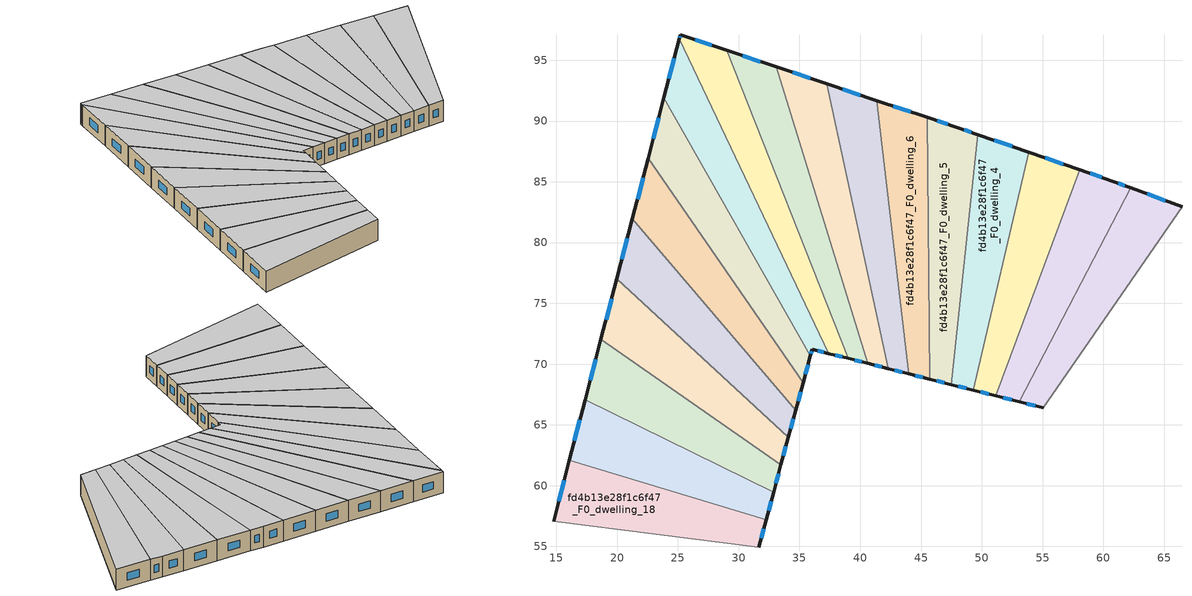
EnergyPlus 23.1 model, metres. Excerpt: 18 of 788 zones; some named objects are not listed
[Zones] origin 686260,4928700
fd4b13e28f1c6f47_F0_dwelling_1
 floor ground (EU_floor_Construction): 66.47,82.96 55.04,66.4 53.07,66.91 62.26,84.5 z0
 wall outside (EU_wall_Construction): 53.07,66.91 55.04,66.4 / 66.47,82.96 62.26,84.5 z0:3
 wall to fd4b13e28f1c6f47_F0_dwelling_0 (EU_wall_Construction): 55.04,66.4 66.47,82.96 z0:3
 wall to fd4b13e28f1c6f47_F0_dwelling_2 (EU_wall_Construction): 62.26,84.5 53.07,66.91 z0:3
 window (EU_Window_Construction): 53.71,66.74 54.4,66.57 / 65.11,83.46 63.63,84 z0.97:2.03
 ceiling to fd4b13e28f1c6f47_F1_dwelling_1 (EU_floor_Construction): 55.04,66.4 66.47,82.96 62.26,84.5 53.07,66.91 z3
fd4b13e28f1c6f47_F0_dwelling_10
 floor ground (EU_floor_Construction): 29.01,95.83 39.02,70.47 37.43,70.87 25.12,96.76 25.21,97.1 z0
 wall outside (EU_wall_Construction): 37.43,70.87 39.02,70.47 / 29.01,95.83 25.21,97.1 25.12,96.76 z0:3
 wall to fd4b13e28f1c6f47_F0_dwelling_9 (EU_wall_Construction): 39.02,70.47 29.01,95.83 z0:3
 wall to fd4b13e28f1c6f47_F0_dwelling_11 (EU_wall_Construction): 25.12,96.76 37.43,70.87 z0:3
 window (EU_Window_Construction): 37.94,70.74 38.5,70.6 / 25.18,96.99 25.15,96.87 / 27.78,96.24 26.44,96.69 z0.97:2.03
 ceiling to fd4b13e28f1c6f47_F1_dwelling_10 (EU_floor_Construction): 39.02,70.47 29.01,95.83 25.21,97.1 25.12,96.76 37.43,70.87 z3
fd4b13e28f1c6f47_F0_dwelling_11
 floor ground (EU_floor_Construction): 25.12,96.76 37.43,70.87 36.05,71.22 35.9,70.67 23.85,91.9 z0
 wall outside (EU_wall_Construction): 35.9,70.67 36.05,71.22 37.43,70.87 / 25.12,96.76 23.85,91.9 z0:3
 wall to fd4b13e28f1c6f47_F0_dwelling_12 (EU_wall_Construction): 23.85,91.9 35.9,70.67 z0:3
 window (EU_Window_Construction): 36.5,71.11 36.98,70.98 / 35.95,70.85 36,71.04 / 24.71,95.19 24.26,93.48 z0.97:2.03
 ceiling to fd4b13e28f1c6f47_F1_dwelling_11 (EU_floor_Construction): 37.43,70.87 25.12,96.76 23.85,91.9 35.9,70.67 36.05,71.22 z3
fd4b13e28f1c6f47_F0_dwelling_12
 floor ground (EU_floor_Construction): 23.85,91.9 35.9,70.67 35.3,68.45 22.56,86.94 z0
 wall outside (EU_wall_Construction): 35.3,68.45 35.9,70.67 / 23.85,91.9 22.56,86.94 z0:3
 wall to fd4b13e28f1c6f47_F0_dwelling_13 (EU_wall_Construction): 22.56,86.94 35.3,68.45 z0:3
 window (EU_Window_Construction): 35.49,69.17 35.71,69.95 / 23.43,90.29 22.98,88.55 z0.97:2.03
 ceiling to fd4b13e28f1c6f47_F1_dwelling_12 (EU_floor_Construction): 35.3,68.45 35.9,70.67 23.85,91.9 22.56,86.94 z3
fd4b13e28f1c6f47_F0_dwelling_13
 floor ground (EU_floor_Construction): 22.56,86.94 35.3,68.45 34.69,66.22 21.26,81.97 z0
 wall outside (EU_wall_Construction): 34.69,66.22 35.3,68.45 / 22.56,86.94 21.26,81.97 z0:3
 wall to fd4b13e28f1c6f47_F0_dwelling_14 (EU_wall_Construction): 21.26,81.97 34.69,66.22 z0:3
 window (EU_Window_Construction): 34.89,66.94 35.1,67.73 / 22.14,85.33 21.68,83.58 z0.97:2.03
 ceiling to fd4b13e28f1c6f47_F1_dwelling_13 (EU_floor_Construction): 34.69,66.22 35.3,68.45 22.56,86.94 21.26,81.97 z3
fd4b13e28f1c6f47_F0_dwelling_14
 floor ground (EU_floor_Construction): 21.26,81.97 34.69,66.22 34.09,63.98 19.96,77 z0
 wall outside (EU_wall_Construction): 34.09,63.98 34.69,66.22 / 21.26,81.97 19.96,77 z0:3
 wall to fd4b13e28f1c6f47_F0_dwelling_15 (EU_wall_Construction): 19.96,77 34.09,63.98 z0:3
 window (EU_Window_Construction): 34.29,64.7 34.5,65.49 / 20.84,80.36 20.38,78.62 z0.97:2.03
 ceiling to fd4b13e28f1c6f47_F1_dwelling_14 (EU_floor_Construction): 34.09,63.98 34.69,66.22 21.26,81.97 19.96,77 z3
fd4b13e28f1c6f47_F0_dwelling_15
 floor ground (EU_floor_Construction): 34.09,63.98 33.48,61.73 18.67,72.03 19.96,77 z0
 wall outside (EU_wall_Construction): 33.48,61.73 34.09,63.98 / 19.96,77 18.67,72.03 z0:3
 wall to fd4b13e28f1c6f47_F0_dwelling_16 (EU_wall_Construction): 18.67,72.03 33.48,61.73 z0:3
 window (EU_Window_Construction): 33.68,62.46 33.89,63.25 / 19.54,75.39 19.09,73.64 z0.97:2.03
 ceiling to fd4b13e28f1c6f47_F1_dwelling_15 (EU_floor_Construction): 33.48,61.73 34.09,63.98 19.96,77 18.67,72.03 z3
fd4b13e28f1c6f47_F0_dwelling_16
 floor ground (EU_floor_Construction): 33.48,61.73 32.87,59.47 17.37,67.05 18.67,72.03 z0
 wall outside (EU_wall_Construction): 32.87,59.47 33.48,61.73 / 18.67,72.03 17.37,67.05 z0:3
 wall to fd4b13e28f1c6f47_F0_dwelling_17 (EU_wall_Construction): 17.37,67.05 32.87,59.47 z0:3
 window (EU_Window_Construction): 33.07,60.21 33.28,61 / 18.24,70.42 17.79,68.67 z0.97:2.03
 ceiling to fd4b13e28f1c6f47_F1_dwelling_16 (EU_floor_Construction): 32.87,59.47 33.48,61.73 18.67,72.03 17.37,67.05 z3
fd4b13e28f1c6f47_F0_dwelling_17
 floor ground (EU_floor_Construction): 32.87,59.47 32.26,57.21 16.06,62.08 17.37,67.05 z0
 wall outside (EU_wall_Construction): 32.26,57.21 32.87,59.47 / 17.37,67.05 16.06,62.08 z0:3
 wall to fd4b13e28f1c6f47_F0_dwelling_18 (EU_wall_Construction): 16.06,62.08 32.26,57.21 z0:3
 window (EU_Window_Construction): 32.46,57.94 32.67,58.74 / 16.94,65.44 16.49,63.69 z0.97:2.03
 ceiling to fd4b13e28f1c6f47_F1_dwelling_17 (EU_floor_Construction): 32.26,57.21 32.87,59.47 17.37,67.05 16.06,62.08 z3
fd4b13e28f1c6f47_F0_dwelling_18
 floor ground (EU_floor_Construction): 32.26,57.21 31.64,54.94 14.77,57.09 16.06,62.08 z0
 wall outside (EU_wall_Construction): 31.64,54.94 32.26,57.21 / 16.06,62.08 14.77,57.09 z0:3
 wall to fd4b13e28f1c6f47_F0_dwelling_19 (EU_wall_Construction): 14.77,57.09 31.64,54.94 z0:3
 window (EU_Window_Construction): 31.84,55.67 32.06,56.47 / 15.64,60.46 15.19,58.71 z0.97:2.03
 ceiling to fd4b13e28f1c6f47_F1_dwelling_18 (EU_floor_Construction): 31.64,54.94 32.26,57.21 16.06,62.08 14.77,57.09 z3
fd4b13e28f1c6f47_F0_dwelling_2
 floor ground (EU_floor_Construction): 62.26,84.5 53.07,66.91 51.16,67.39 58.05,85.99 60.75,85.06 z0
 wall outside (EU_wall_Construction): 51.16,67.39 53.07,66.91 / 62.26,84.5 60.75,85.06 58.05,85.99 z0:3
 wall to fd4b13e28f1c6f47_F0_dwelling_3 (EU_wall_Construction): 58.05,85.99 51.16,67.39 z0:3
 window (EU_Window_Construction): 51.78,67.23 52.45,67.06 / 59.87,85.36 58.93,85.69 / 61.77,84.68 61.24,84.88 z0.97:2.03
 ceiling to fd4b13e28f1c6f47_F1_dwelling_2 (EU_floor_Construction): 53.07,66.91 62.26,84.5 60.75,85.06 58.05,85.99 51.16,67.39 z3
fd4b13e28f1c6f47_F0_dwelling_3
 floor ground (EU_floor_Construction): 58.05,85.99 51.16,67.39 49.3,67.86 53.85,87.44 z0
 wall outside (EU_wall_Construction): 49.3,67.86 51.16,67.39 / 58.05,85.99 53.85,87.44 z0:3
 wall to fd4b13e28f1c6f47_F0_dwelling_4 (EU_wall_Construction): 53.85,87.44 49.3,67.86 z0:3
 window (EU_Window_Construction): 49.9,67.71 50.55,67.54 / 56.69,86.46 55.21,86.97 z0.97:2.03
 ceiling to fd4b13e28f1c6f47_F1_dwelling_3 (EU_floor_Construction): 51.16,67.39 58.05,85.99 53.85,87.44 49.3,67.86 z3
fd4b13e28f1c6f47_F0_dwelling_4
 floor ground (EU_floor_Construction): 53.85,87.44 49.3,67.86 47.48,68.32 49.67,88.88 z0
 wall outside (EU_wall_Construction): 47.48,68.32 49.3,67.86 / 53.85,87.44 49.67,88.88 z0:3
 wall to fd4b13e28f1c6f47_F0_dwelling_5 (EU_wall_Construction): 49.67,88.88 47.48,68.32 z0:3
 window (EU_Window_Construction): 48.07,68.17 48.71,68.01 / 52.49,87.91 51.03,88.42 z0.97:2.03
 ceiling to fd4b13e28f1c6f47_F1_dwelling_4 (EU_floor_Construction): 49.3,67.86 53.85,87.44 49.67,88.88 47.48,68.32 z3
fd4b13e28f1c6f47_F0_dwelling_5
 floor ground (EU_floor_Construction): 49.67,88.88 47.48,68.32 45.71,68.77 45.51,90.3 48.01,89.46 z0
 wall outside (EU_wall_Construction): 45.71,68.77 47.48,68.32 / 49.67,88.88 48.01,89.46 45.51,90.3 z0:3
 wall to fd4b13e28f1c6f47_F0_dwelling_6 (EU_wall_Construction): 45.51,90.3 45.71,68.77 z0:3
 window (EU_Window_Construction): 46.29,68.62 46.91,68.47 / 47.2,89.73 46.32,90.03 / 49.13,89.07 48.55,89.27 z0.97:2.03
 ceiling to fd4b13e28f1c6f47_F1_dwelling_5 (EU_floor_Construction): 47.48,68.32 49.67,88.88 48.01,89.46 45.51,90.3 45.71,68.77 z3
fd4b13e28f1c6f47_F0_dwelling_6
 floor ground (EU_floor_Construction): 45.51,90.3 45.71,68.77 43.98,69.21 41.36,91.69 z0
 wall outside (EU_wall_Construction): 43.98,69.21 45.71,68.77 / 45.51,90.3 41.36,91.69 z0:3
 wall to fd4b13e28f1c6f47_F0_dwelling_7 (EU_wall_Construction): 41.36,91.69 43.98,69.21 z0:3
 window (EU_Window_Construction): 44.55,69.07 45.15,68.91 / 44.16,90.75 42.7,91.24 z0.97:2.03
 ceiling to fd4b13e28f1c6f47_F1_dwelling_6 (EU_floor_Construction): 45.71,68.77 45.51,90.3 41.36,91.69 43.98,69.21 z3
fd4b13e28f1c6f47_F0_dwelling_7
 floor ground (EU_floor_Construction): 41.36,91.69 43.98,69.21 42.29,69.64 37.23,93.07 z0
 wall outside (EU_wall_Construction): 42.29,69.64 43.98,69.21 / 41.36,91.69 37.23,93.07 z0:3
 wall to fd4b13e28f1c6f47_F0_dwelling_8 (EU_wall_Construction): 37.23,93.07 42.29,69.64 z0:3
 window (EU_Window_Construction): 42.84,69.5 43.44,69.35 / 40.02,92.14 38.57,92.62 z0.97:2.03
 ceiling to fd4b13e28f1c6f47_F1_dwelling_7 (EU_floor_Construction): 43.98,69.21 41.36,91.69 37.23,93.07 42.29,69.64 z3
fd4b13e28f1c6f47_F0_dwelling_8
 floor ground (EU_floor_Construction): 37.23,93.07 42.29,69.64 40.64,70.06 33.11,94.45 z0
 wall outside (EU_wall_Construction): 40.64,70.06 42.29,69.64 / 37.23,93.07 33.11,94.45 z0:3
 wall to fd4b13e28f1c6f47_F0_dwelling_9 (EU_wall_Construction): 33.11,94.45 40.64,70.06 z0:3
 window (EU_Window_Construction): 41.17,69.92 41.76,69.77 / 35.89,93.52 34.44,94 z0.97:2.03
 ceiling to fd4b13e28f1c6f47_F1_dwelling_8 (EU_floor_Construction): 42.29,69.64 37.23,93.07 33.11,94.45 40.64,70.06 z3
fd4b13e28f1c6f47_F0_dwelling_9
 floor ground (EU_floor_Construction): 33.11,94.45 40.64,70.06 39.02,70.47 29.01,95.83 z0
 wall outside (EU_wall_Construction): 39.02,70.47 40.64,70.06 / 33.11,94.45 29.01,95.83 z0:3
 window (EU_Window_Construction): 39.54,70.33 40.11,70.19 / 31.78,94.9 30.34,95.38 z0.97:2.03
 ceiling to fd4b13e28f1c6f47_F1_dwelling_9 (EU_floor_Construction): 40.64,70.06 33.11,94.45 29.01,95.83 39.02,70.47 z3
[Building]
EU S2 Campaign: North Axis=0; Terrain=City; Solar Distribution=FullExterior
[Site:Location]
Bologna: Latitude=44.5; Longitude=11.25; Time Zone=1; Elevation=37
[SizingPeriod:WeatherFileDays]
AnnualSizingPeriod: Begin Month=1; Begin Day of Month=1; End Month=12; End Day of Month=31; Day of Week for Start Day=Monday; Use Weather File Daylight Saving Period=No; Use Weather File Rain and Snow Indicators=No
[MATERIAL]
EU_InternalMass_Material: Roughness=MediumRough; Thickness=0.1; Conductivity=1; Density=1800; Specific Heat=900; Thermal Absorptance=0.9; Solar Absorptance=0.7; Visible Absorptance=0.7
[MATERIAL:NOMASS] Roughness=MediumRough; Thermal Absorptance=0.9; Solar Absorptance=0.7; Visible Absorptance=0.7
Name | Thermal Resistance
EU_wall_NoMass | 0.779417
EU_floor_NoMass | 0.588222
[WINDOWMATERIAL:SIMPLEGLAZINGSYSTEM]
EU_Window_SimpleGlazing: UFactor=5.16242; Solar Heat Gain Coefficient=0.85; Visible Transmittance=0.85
[CONSTRUCTION]
EU_wall_Construction: EU_wall_NoMass
EU_floor_Construction: EU_floor_NoMass
EU_Window_Construction: EU_Window_SimpleGlazing
EU_InternalMass_Construction: EU_InternalMass_Material
[ZONE] Type=1; Multiplier=1; Ceiling Height=autocalculate; Floor Area=autocalculate; Part of Total Floor Area=Yes
Name | Volume
fd4b13e28f1c6f47_F0_dwelling_1 | 190.083
fd4b13e28f1c6f47_F0_dwelling_10 | 190.089
fd4b13e28f1c6f47_F0_dwelling_11 | 190.108
fd4b13e28f1c6f47_F0_dwelling_12 | 190.07
fd4b13e28f1c6f47_F0_dwelling_13 | 190.031
fd4b13e28f1c6f47_F0_dwelling_14 | 190.113
fd4b13e28f1c6f47_F0_dwelling_15 | 190.048
fd4b13e28f1c6f47_F0_dwelling_16 | 190.142
fd4b13e28f1c6f47_F0_dwelling_17 | 190.072
fd4b13e28f1c6f47_F0_dwelling_18 | 190.05
fd4b13e28f1c6f47_F0_dwelling_2 | 190.069
fd4b13e28f1c6f47_F0_dwelling_3 | 190.104
fd4b13e28f1c6f47_F0_dwelling_4 | 190.057
fd4b13e28f1c6f47_F0_dwelling_5 | 190.127
fd4b13e28f1c6f47_F0_dwelling_6 | 190.055
fd4b13e28f1c6f47_F0_dwelling_7 | 190.094
fd4b13e28f1c6f47_F0_dwelling_8 | 190.052
fd4b13e28f1c6f47_F0_dwelling_9 | 190.09
[INTERNALMASS] Construction=EU_InternalMass_Construction
Name | Zone or ZoneList | Surface Area
fd4b13e28f1c6f47_F0_dwelling_1_EU_InternalMass | fd4b13e28f1c6f47_F0_dwelling_1 | 63.3608
fd4b13e28f1c6f47_F0_dwelling_2_EU_InternalMass | fd4b13e28f1c6f47_F0_dwelling_2 | 63.3564
fd4b13e28f1c6f47_F0_dwelling_3_EU_InternalMass | fd4b13e28f1c6f47_F0_dwelling_3 | 63.3679
fd4b13e28f1c6f47_F0_dwelling_4_EU_InternalMass | fd4b13e28f1c6f47_F0_dwelling_4 | 63.352
fd4b13e28f1c6f47_F0_dwelling_5_EU_InternalMass | fd4b13e28f1c6f47_F0_dwelling_5 | 63.376
fd4b13e28f1c6f47_F0_dwelling_6_EU_InternalMass | fd4b13e28f1c6f47_F0_dwelling_6 | 63.3517
fd4b13e28f1c6f47_F0_dwelling_7_EU_InternalMass | fd4b13e28f1c6f47_F0_dwelling_7 | 63.3649
fd4b13e28f1c6f47_F0_dwelling_8_EU_InternalMass | fd4b13e28f1c6f47_F0_dwelling_8 | 63.3505
fd4b13e28f1c6f47_F0_dwelling_9_EU_InternalMass | fd4b13e28f1c6f47_F0_dwelling_9 | 63.3631
fd4b13e28f1c6f47_F0_dwelling_10_EU_InternalMass | fd4b13e28f1c6f47_F0_dwelling_10 | 63.3629
fd4b13e28f1c6f47_F0_dwelling_11_EU_InternalMass | fd4b13e28f1c6f47_F0_dwelling_11 | 63.3694
fd4b13e28f1c6f47_F0_dwelling_12_EU_InternalMass | fd4b13e28f1c6f47_F0_dwelling_12 | 63.3569
fd4b13e28f1c6f47_F0_dwelling_13_EU_InternalMass | fd4b13e28f1c6f47_F0_dwelling_13 | 63.3437
fd4b13e28f1c6f47_F0_dwelling_14_EU_InternalMass | fd4b13e28f1c6f47_F0_dwelling_14 | 63.3707
fd4b13e28f1c6f47_F0_dwelling_15_EU_InternalMass | fd4b13e28f1c6f47_F0_dwelling_15 | 63.3493
fd4b13e28f1c6f47_F0_dwelling_16_EU_InternalMass | fd4b13e28f1c6f47_F0_dwelling_16 | 63.3804
fd4b13e28f1c6f47_F0_dwelling_17_EU_InternalMass | fd4b13e28f1c6f47_F0_dwelling_17 | 63.3578
fd4b13e28f1c6f47_F0_dwelling_18_EU_InternalMass | fd4b13e28f1c6f47_F0_dwelling_18 | 63.3498
[OTHEREQUIPMENT] Fuel Type=Electricity; Design Level Calculation Method=Watts/Area; Power per Zone Floor Area=1; Fraction Latent=0; Fraction Radiant=0; Fraction Lost=0; Carbon Dioxide Generation Rate=0; EndUse Subcategory=EU_Step8_InternalGains
Name | Zone or ZoneList or Space or SpaceList | Schedule
EU_Step8_InternalGain_fd4b13e28f1c6f47_F0_dwelling_1_f000 | fd4b13e28f1c6f47_F0_dwelling_1 | EU_Step8_GainSchedule_fd4b13e28f1c6f47_F0_dwelling_1_f000
EU_Step8_InternalGain_fd4b13e28f1c6f47_F0_dwelling_2_f000 | fd4b13e28f1c6f47_F0_dwelling_2 | EU_Step8_GainSchedule_fd4b13e28f1c6f47_F0_dwelling_2_f000
EU_Step8_InternalGain_fd4b13e28f1c6f47_F0_dwelling_3_f000 | fd4b13e28f1c6f47_F0_dwelling_3 | EU_Step8_GainSchedule_fd4b13e28f1c6f47_F0_dwelling_3_f000
EU_Step8_InternalGain_fd4b13e28f1c6f47_F0_dwelling_4_f000 | fd4b13e28f1c6f47_F0_dwelling_4 | EU_Step8_GainSchedule_fd4b13e28f1c6f47_F0_dwelling_4_f000
EU_Step8_InternalGain_fd4b13e28f1c6f47_F0_dwelling_5_f000 | fd4b13e28f1c6f47_F0_dwelling_5 | EU_Step8_GainSchedule_fd4b13e28f1c6f47_F0_dwelling_5_f000
EU_Step8_InternalGain_fd4b13e28f1c6f47_F0_dwelling_6_f000 | fd4b13e28f1c6f47_F0_dwelling_6 | EU_Step8_GainSchedule_fd4b13e28f1c6f47_F0_dwelling_6_f000
EU_Step8_InternalGain_fd4b13e28f1c6f47_F0_dwelling_7_f000 | fd4b13e28f1c6f47_F0_dwelling_7 | EU_Step8_GainSchedule_fd4b13e28f1c6f47_F0_dwelling_7_f000
EU_Step8_InternalGain_fd4b13e28f1c6f47_F0_dwelling_8_f000 | fd4b13e28f1c6f47_F0_dwelling_8 | EU_Step8_GainSchedule_fd4b13e28f1c6f47_F0_dwelling_8_f000
EU_Step8_InternalGain_fd4b13e28f1c6f47_F0_dwelling_9_f000 | fd4b13e28f1c6f47_F0_dwelling_9 | EU_Step8_GainSchedule_fd4b13e28f1c6f47_F0_dwelling_9_f000
EU_Step8_InternalGain_fd4b13e28f1c6f47_F0_dwelling_10_f000 | fd4b13e28f1c6f47_F0_dwelling_10 | EU_Step8_GainSchedule_fd4b13e28f1c6f47_F0_dwelling_10_f000
EU_Step8_InternalGain_fd4b13e28f1c6f47_F0_dwelling_11_f000 | fd4b13e28f1c6f47_F0_dwelling_11 | EU_Step8_GainSchedule_fd4b13e28f1c6f47_F0_dwelling_11_f000
EU_Step8_InternalGain_fd4b13e28f1c6f47_F0_dwelling_12_f000 | fd4b13e28f1c6f47_F0_dwelling_12 | EU_Step8_GainSchedule_fd4b13e28f1c6f47_F0_dwelling_12_f000
EU_Step8_InternalGain_fd4b13e28f1c6f47_F0_dwelling_13_f000 | fd4b13e28f1c6f47_F0_dwelling_13 | EU_Step8_GainSchedule_fd4b13e28f1c6f47_F0_dwelling_13_f000
EU_Step8_InternalGain_fd4b13e28f1c6f47_F0_dwelling_14_f000 | fd4b13e28f1c6f47_F0_dwelling_14 | EU_Step8_GainSchedule_fd4b13e28f1c6f47_F0_dwelling_14_f000
EU_Step8_InternalGain_fd4b13e28f1c6f47_F0_dwelling_15_f000 | fd4b13e28f1c6f47_F0_dwelling_15 | EU_Step8_GainSchedule_fd4b13e28f1c6f47_F0_dwelling_15_f000
EU_Step8_InternalGain_fd4b13e28f1c6f47_F0_dwelling_16_f000 | fd4b13e28f1c6f47_F0_dwelling_16 | EU_Step8_GainSchedule_fd4b13e28f1c6f47_F0_dwelling_16_f000
EU_Step8_InternalGain_fd4b13e28f1c6f47_F0_dwelling_17_f000 | fd4b13e28f1c6f47_F0_dwelling_17 | EU_Step8_GainSchedule_fd4b13e28f1c6f47_F0_dwelling_17_f000
EU_Step8_InternalGain_fd4b13e28f1c6f47_F0_dwelling_18_f000 | fd4b13e28f1c6f47_F0_dwelling_18 | EU_Step8_GainSchedule_fd4b13e28f1c6f47_F0_dwelling_18_f000
[ZONEVENTILATION:DESIGNFLOWRATE] Schedule=EU_AlwaysOn; Design Flow Rate Calculation Method=AirChanges/Hour; Air Changes per Hour=0.712058; Ventilation Type=Natural; Fan Pressure Rise=0; Fan Total Efficiency=1; Constant Term Coefficient=1; Temperature Term Coefficient=0; Velocity Term Coefficient=0; Velocity Squared Term Coefficient=0; Minimum Indoor Temperature=-100; Maximum Indoor Temperature=100; Delta Temperature=-100; Minimum Outdoor Temperature=-100; Maximum Outdoor Temperature=100; Maximum Wind Speed=40
Name | Zone or ZoneList or Space or SpaceList
EU_ConstantAir_fd4b13e28f1c6f47_F0_dwelling_1 | fd4b13e28f1c6f47_F0_dwelling_1
EU_ConstantAir_fd4b13e28f1c6f47_F0_dwelling_2 | fd4b13e28f1c6f47_F0_dwelling_2
EU_ConstantAir_fd4b13e28f1c6f47_F0_dwelling_3 | fd4b13e28f1c6f47_F0_dwelling_3
EU_ConstantAir_fd4b13e28f1c6f47_F0_dwelling_4 | fd4b13e28f1c6f47_F0_dwelling_4
EU_ConstantAir_fd4b13e28f1c6f47_F0_dwelling_5 | fd4b13e28f1c6f47_F0_dwelling_5
EU_ConstantAir_fd4b13e28f1c6f47_F0_dwelling_6 | fd4b13e28f1c6f47_F0_dwelling_6
EU_ConstantAir_fd4b13e28f1c6f47_F0_dwelling_7 | fd4b13e28f1c6f47_F0_dwelling_7
EU_ConstantAir_fd4b13e28f1c6f47_F0_dwelling_8 | fd4b13e28f1c6f47_F0_dwelling_8
EU_ConstantAir_fd4b13e28f1c6f47_F0_dwelling_9 | fd4b13e28f1c6f47_F0_dwelling_9
EU_ConstantAir_fd4b13e28f1c6f47_F0_dwelling_10 | fd4b13e28f1c6f47_F0_dwelling_10
EU_ConstantAir_fd4b13e28f1c6f47_F0_dwelling_11 | fd4b13e28f1c6f47_F0_dwelling_11
EU_ConstantAir_fd4b13e28f1c6f47_F0_dwelling_12 | fd4b13e28f1c6f47_F0_dwelling_12
EU_ConstantAir_fd4b13e28f1c6f47_F0_dwelling_13 | fd4b13e28f1c6f47_F0_dwelling_13
EU_ConstantAir_fd4b13e28f1c6f47_F0_dwelling_14 | fd4b13e28f1c6f47_F0_dwelling_14
EU_ConstantAir_fd4b13e28f1c6f47_F0_dwelling_15 | fd4b13e28f1c6f47_F0_dwelling_15
EU_ConstantAir_fd4b13e28f1c6f47_F0_dwelling_16 | fd4b13e28f1c6f47_F0_dwelling_16
EU_ConstantAir_fd4b13e28f1c6f47_F0_dwelling_17 | fd4b13e28f1c6f47_F0_dwelling_17
EU_ConstantAir_fd4b13e28f1c6f47_F0_dwelling_18 | fd4b13e28f1c6f47_F0_dwelling_18
[HVACTEMPLATE:THERMOSTAT] Constant Heating Setpoint=20; Constant Cooling Setpoint=50
EU_HeatOnly_fd4b13e28f1c6f47_F4_dwelling_68; EU_HeatOnly_fd4b13e28f1c6f47_F4_dwelling_69; EU_HeatOnly_fd4b13e28f1c6f47_F4_dwelling_70; EU_HeatOnly_fd4b13e28f1c6f47_F4_dwelling_71; EU_HeatOnly_fd4b13e28f1c6f47_F5_dwelling_0; EU_HeatOnly_fd4b13e28f1c6f47_F5_dwelling_1; EU_HeatOnly_fd4b13e28f1c6f47_F5_dwelling_2; EU_HeatOnly_fd4b13e28f1c6f47_F5_dwelling_3; EU_HeatOnly_fd4b13e28f1c6f47_F5_dwelling_4; EU_HeatOnly_fd4b13e28f1c6f47_F5_dwelling_5; EU_HeatOnly_fd4b13e28f1c6f47_F5_dwelling_6; EU_HeatOnly_fd4b13e28f1c6f47_F5_dwelling_7; EU_HeatOnly_fd4b13e28f1c6f47_F5_dwelling_8; EU_HeatOnly_fd4b13e28f1c6f47_F5_dwelling_9; EU_HeatOnly_fd4b13e28f1c6f47_F5_dwelling_10; EU_HeatOnly_fd4b13e28f1c6f47_F5_dwelling_11; EU_HeatOnly_fd4b13e28f1c6f47_F5_dwelling_12; EU_HeatOnly_fd4b13e28f1c6f47_F5_dwelling_13; EU_HeatOnly_fd4b13e28f1c6f47_F5_dwelling_14; EU_HeatOnly_fd4b13e28f1c6f47_F5_dwelling_15; EU_HeatOnly_fd4b13e28f1c6f47_F5_dwelling_16; EU_HeatOnly_fd4b13e28f1c6f47_F5_dwelling_17; EU_HeatOnly_fd4b13e28f1c6f47_F5_dwelling_18; EU_HeatOnly_fd4b13e28f1c6f47_F5_dwelling_19; EU_HeatOnly_fd4b13e28f1c6f47_F5_dwelling_20; EU_HeatOnly_fd4b13e28f1c6f47_F5_dwelling_21; EU_HeatOnly_fd4b13e28f1c6f47_F5_dwelling_22; EU_HeatOnly_fd4b13e28f1c6f47_F5_dwelling_23; EU_HeatOnly_fd4b13e28f1c6f47_F5_dwelling_24; EU_HeatOnly_fd4b13e28f1c6f47_F5_dwelling_25; EU_HeatOnly_fd4b13e28f1c6f47_F5_dwelling_26; EU_HeatOnly_fd4b13e28f1c6f47_F5_dwelling_27; EU_HeatOnly_fd4b13e28f1c6f47_F5_dwelling_28; EU_HeatOnly_fd4b13e28f1c6f47_F5_dwelling_29; EU_HeatOnly_fd4b13e28f1c6f47_F5_dwelling_30; EU_HeatOnly_fd4b13e28f1c6f47_F5_dwelling_31; EU_HeatOnly_fd4b13e28f1c6f47_F5_dwelling_32; EU_HeatOnly_fd4b13e28f1c6f47_F5_dwelling_33; EU_HeatOnly_fd4b13e28f1c6f47_F5_dwelling_34; EU_HeatOnly_fd4b13e28f1c6f47_F5_dwelling_35; EU_HeatOnly_fd4b13e28f1c6f47_F5_dwelling_36; EU_HeatOnly_fd4b13e28f1c6f47_F5_dwelling_37; EU_HeatOnly_fd4b13e28f1c6f47_F5_dwelling_38; EU_HeatOnly_fd4b13e28f1c6f47_F5_dwelling_39; EU_HeatOnly_fd4b13e28f1c6f47_F5_dwelling_40; EU_HeatOnly_fd4b13e28f1c6f47_F5_dwelling_41; EU_HeatOnly_fd4b13e28f1c6f47_F5_dwelling_42; EU_HeatOnly_fd4b13e28f1c6f47_F5_dwelling_43; EU_HeatOnly_fd4b13e28f1c6f47_F5_dwelling_44; EU_HeatOnly_fd4b13e28f1c6f47_F5_dwelling_45; EU_HeatOnly_fd4b13e28f1c6f47_F5_dwelling_46; EU_HeatOnly_fd4b13e28f1c6f47_F5_dwelling_47; EU_HeatOnly_fd4b13e28f1c6f47_F5_dwelling_48; EU_HeatOnly_fd4b13e28f1c6f47_F5_dwelling_49; EU_HeatOnly_fd4b13e28f1c6f47_F5_dwelling_50; EU_HeatOnly_fd4b13e28f1c6f47_F5_dwelling_51; EU_HeatOnly_fd4b13e28f1c6f47_F5_dwelling_52; EU_HeatOnly_fd4b13e28f1c6f47_F5_dwelling_53; EU_HeatOnly_fd4b13e28f1c6f47_F5_dwelling_54; EU_HeatOnly_fd4b13e28f1c6f47_F5_dwelling_55; EU_HeatOnly_fd4b13e28f1c6f47_F5_dwelling_56; EU_HeatOnly_fd4b13e28f1c6f47_F5_dwelling_57; EU_HeatOnly_fd4b13e28f1c6f47_F5_dwelling_58; EU_HeatOnly_fd4b13e28f1c6f47_F5_dwelling_59; EU_HeatOnly_fd4b13e28f1c6f47_F5_dwelling_60; EU_HeatOnly_fd4b13e28f1c6f47_F5_dwelling_61; EU_HeatOnly_fd4b13e28f1c6f47_F5_dwelling_62; EU_HeatOnly_fd4b13e28f1c6f47_F5_dwelling_63; EU_HeatOnly_fd4b13e28f1c6f47_F5_dwelling_64; EU_HeatOnly_fd4b13e28f1c6f47_F5_dwelling_65; EU_HeatOnly_fd4b13e28f1c6f47_F5_dwelling_66; EU_HeatOnly_fd4b13e28f1c6f47_F5_dwelling_67; EU_HeatOnly_fd4b13e28f1c6f47_F5_dwelling_68; EU_HeatOnly_fd4b13e28f1c6f47_F5_dwelling_69; EU_HeatOnly_fd4b13e28f1c6f47_F5_dwelling_70; EU_HeatOnly_fd4b13e28f1c6f47_F5_dwelling_71; EU_HeatOnly_fd4b13e28f1c6f47_F6_dwelling_0; EU_HeatOnly_fd4b13e28f1c6f47_F6_dwelling_1; EU_HeatOnly_fd4b13e28f1c6f47_F6_dwelling_2; EU_HeatOnly_fd4b13e28f1c6f47_F6_dwelling_3; EU_HeatOnly_fd4b13e28f1c6f47_F6_dwelling_4; EU_HeatOnly_fd4b13e28f1c6f47_F6_dwelling_5; EU_HeatOnly_fd4b13e28f1c6f47_F6_dwelling_6; EU_HeatOnly_fd4b13e28f1c6f47_F6_dwelling_7; EU_HeatOnly_fd4b13e28f1c6f47_F6_dwelling_8; EU_HeatOnly_fd4b13e28f1c6f47_F6_dwelling_9; EU_HeatOnly_fd4b13e28f1c6f47_F6_dwelling_10; EU_HeatOnly_fd4b13e28f1c6f47_F6_dwelling_11; EU_HeatOnly_fd4b13e28f1c6f47_F6_dwelling_12; EU_HeatOnly_fd4b13e28f1c6f47_F6_dwelling_13; EU_HeatOnly_fd4b13e28f1c6f47_F6_dwelling_14; EU_HeatOnly_fd4b13e28f1c6f47_F6_dwelling_15; EU_HeatOnly_fd4b13e28f1c6f47_F6_dwelling_16; EU_HeatOnly_fd4b13e28f1c6f47_F6_dwelling_17; EU_HeatOnly_fd4b13e28f1c6f47_F6_dwelling_18; EU_HeatOnly_fd4b13e28f1c6f47_F6_dwelling_19; EU_HeatOnly_fd4b13e28f1c6f47_F6_dwelling_20; EU_HeatOnly_fd4b13e28f1c6f47_F6_dwelling_21; EU_HeatOnly_fd4b13e28f1c6f47_F6_dwelling_22; EU_HeatOnly_fd4b13e28f1c6f47_F6_dwelling_23; EU_HeatOnly_fd4b13e28f1c6f47_F6_dwelling_24; EU_HeatOnly_fd4b13e28f1c6f47_F6_dwelling_25; EU_HeatOnly_fd4b13e28f1c6f47_F6_dwelling_26; EU_HeatOnly_fd4b13e28f1c6f47_F6_dwelling_27; EU_HeatOnly_fd4b13e28f1c6f47_F6_dwelling_28; EU_HeatOnly_fd4b13e28f1c6f47_F6_dwelling_29; EU_HeatOnly_fd4b13e28f1c6f47_F6_dwelling_30; EU_HeatOnly_fd4b13e28f1c6f47_F6_dwelling_31; EU_HeatOnly_fd4b13e28f1c6f47_F6_dwelling_32; EU_HeatOnly_fd4b13e28f1c6f47_F6_dwelling_33; EU_HeatOnly_fd4b13e28f1c6f47_F6_dwelling_34; EU_HeatOnly_fd4b13e28f1c6f47_F6_dwelling_35; EU_HeatOnly_fd4b13e28f1c6f47_F6_dwelling_36; EU_HeatOnly_fd4b13e28f1c6f47_F6_dwelling_37; EU_HeatOnly_fd4b13e28f1c6f47_F6_dwelling_38; EU_HeatOnly_fd4b13e28f1c6f47_F6_dwelling_39; EU_HeatOnly_fd4b13e28f1c6f47_F6_dwelling_40; EU_HeatOnly_fd4b13e28f1c6f47_F6_dwelling_41; EU_HeatOnly_fd4b13e28f1c6f47_F6_dwelling_42; EU_HeatOnly_fd4b13e28f1c6f47_F6_dwelling_43; EU_HeatOnly_fd4b13e28f1c6f47_F6_dwelling_44; EU_HeatOnly_fd4b13e28f1c6f47_F6_dwelling_45; EU_HeatOnly_fd4b13e28f1c6f47_F6_dwelling_46; EU_HeatOnly_fd4b13e28f1c6f47_F6_dwelling_47; EU_HeatOnly_fd4b13e28f1c6f47_F6_dwelling_48; EU_HeatOnly_fd4b13e28f1c6f47_F6_dwelling_49; EU_HeatOnly_fd4b13e28f1c6f47_F6_dwelling_50; EU_HeatOnly_fd4b13e28f1c6f47_F6_dwelling_51; EU_HeatOnly_fd4b13e28f1c6f47_F6_dwelling_52; EU_HeatOnly_fd4b13e28f1c6f47_F6_dwelling_53; EU_HeatOnly_fd4b13e28f1c6f47_F6_dwelling_54; EU_HeatOnly_fd4b13e28f1c6f47_F6_dwelling_55; EU_HeatOnly_fd4b13e28f1c6f47_F6_dwelling_56; EU_HeatOnly_fd4b13e28f1c6f47_F6_dwelling_57; EU_HeatOnly_fd4b13e28f1c6f47_F6_dwelling_58; EU_HeatOnly_fd4b13e28f1c6f47_F6_dwelling_59; EU_HeatOnly_fd4b13e28f1c6f47_F6_dwelling_60; EU_HeatOnly_fd4b13e28f1c6f47_F6_dwelling_61; EU_HeatOnly_fd4b13e28f1c6f47_F6_dwelling_62; EU_HeatOnly_fd4b13e28f1c6f47_F6_dwelling_63; EU_HeatOnly_fd4b13e28f1c6f47_F6_dwelling_64; EU_HeatOnly_fd4b13e28f1c6f47_F6_dwelling_65; EU_HeatOnly_fd4b13e28f1c6f47_F6_dwelling_66; EU_HeatOnly_fd4b13e28f1c6f47_F6_dwelling_67; EU_HeatOnly_fd4b13e28f1c6f47_F6_dwelling_68; EU_HeatOnly_fd4b13e28f1c6f47_F6_dwelling_69; EU_HeatOnly_fd4b13e28f1c6f47_F6_dwelling_70; EU_HeatOnly_fd4b13e28f1c6f47_F6_dwelling_71; EU_HeatOnly_fd4b13e28f1c6f47_F7_dwelling_0; EU_HeatOnly_fd4b13e28f1c6f47_F7_dwelling_1; EU_HeatOnly_fd4b13e28f1c6f47_F7_dwelling_2; EU_HeatOnly_fd4b13e28f1c6f47_F7_dwelling_3; EU_HeatOnly_fd4b13e28f1c6f47_F7_dwelling_4; EU_HeatOnly_fd4b13e28f1c6f47_F7_dwelling_5; EU_HeatOnly_fd4b13e28f1c6f47_F7_dwelling_6; EU_HeatOnly_fd4b13e28f1c6f47_F7_dwelling_7; EU_HeatOnly_fd4b13e28f1c6f47_F7_dwelling_8; EU_HeatOnly_fd4b13e28f1c6f47_F7_dwelling_9; EU_HeatOnly_fd4b13e28f1c6f47_F7_dwelling_10; EU_HeatOnly_fd4b13e28f1c6f47_F7_dwelling_11; EU_HeatOnly_fd4b13e28f1c6f47_F7_dwelling_12; EU_HeatOnly_fd4b13e28f1c6f47_F7_dwelling_13; EU_HeatOnly_fd4b13e28f1c6f47_F7_dwelling_14; EU_HeatOnly_fd4b13e28f1c6f47_F7_dwelling_15; EU_HeatOnly_fd4b13e28f1c6f47_F7_dwelling_16; EU_HeatOnly_fd4b13e28f1c6f47_F7_dwelling_17; EU_HeatOnly_fd4b13e28f1c6f47_F7_dwelling_18; EU_HeatOnly_fd4b13e28f1c6f47_F7_dwelling_19; EU_HeatOnly_fd4b13e28f1c6f47_F7_dwelling_20; EU_HeatOnly_fd4b13e28f1c6f47_F7_dwelling_21; EU_HeatOnly_fd4b13e28f1c6f47_F7_dwelling_22; EU_HeatOnly_fd4b13e28f1c6f47_F7_dwelling_23; EU_HeatOnly_fd4b13e28f1c6f47_F7_dwelling_24; EU_HeatOnly_fd4b13e28f1c6f47_F7_dwelling_25; EU_HeatOnly_fd4b13e28f1c6f47_F7_dwelling_26; EU_HeatOnly_fd4b13e28f1c6f47_F7_dwelling_27; EU_HeatOnly_fd4b13e28f1c6f47_F7_dwelling_28; EU_HeatOnly_fd4b13e28f1c6f47_F7_dwelling_29; EU_HeatOnly_fd4b13e28f1c6f47_F7_dwelling_30; EU_HeatOnly_fd4b13e28f1c6f47_F7_dwelling_31; EU_HeatOnly_fd4b13e28f1c6f47_F7_dwelling_32; EU_HeatOnly_fd4b13e28f1c6f47_F7_dwelling_33; EU_HeatOnly_fd4b13e28f1c6f47_F7_dwelling_34; EU_HeatOnly_fd4b13e28f1c6f47_F7_dwelling_35; EU_HeatOnly_fd4b13e28f1c6f47_F7_dwelling_36; EU_HeatOnly_fd4b13e28f1c6f47_F7_dwelling_37; EU_HeatOnly_fd4b13e28f1c6f47_F7_dwelling_38; EU_HeatOnly_fd4b13e28f1c6f47_F7_dwelling_39; EU_HeatOnly_fd4b13e28f1c6f47_F7_dwelling_40; EU_HeatOnly_fd4b13e28f1c6f47_F7_dwelling_41; EU_HeatOnly_fd4b13e28f1c6f47_F7_dwelling_42; EU_HeatOnly_fd4b13e28f1c6f47_F7_dwelling_43; EU_HeatOnly_fd4b13e28f1c6f47_F7_dwelling_44; EU_HeatOnly_fd4b13e28f1c6f47_F7_dwelling_45; EU_HeatOnly_fd4b13e28f1c6f47_F7_dwelling_46; EU_HeatOnly_fd4b13e28f1c6f47_F7_dwelling_47; EU_HeatOnly_fd4b13e28f1c6f47_F7_dwelling_48; EU_HeatOnly_fd4b13e28f1c6f47_F7_dwelling_49; EU_HeatOnly_fd4b13e28f1c6f47_F7_dwelling_50; EU_HeatOnly_fd4b13e28f1c6f47_F7_dwelling_51; EU_HeatOnly_fd4b13e28f1c6f47_F7_dwelling_52; EU_HeatOnly_fd4b13e28f1c6f47_F7_dwelling_53; EU_HeatOnly_fd4b13e28f1c6f47_F7_dwelling_54; EU_HeatOnly_fd4b13e28f1c6f47_F7_dwelling_55; EU_HeatOnly_fd4b13e28f1c6f47_F7_dwelling_56; EU_HeatOnly_fd4b13e28f1c6f47_F7_dwelling_57; EU_HeatOnly_fd4b13e28f1c6f47_F7_dwelling_58; EU_HeatOnly_fd4b13e28f1c6f47_F7_dwelling_59; EU_HeatOnly_fd4b13e28f1c6f47_F7_dwelling_60; EU_HeatOnly_fd4b13e28f1c6f47_F7_dwelling_61; EU_HeatOnly_fd4b13e28f1c6f47_F7_dwelling_62; EU_HeatOnly_fd4b13e28f1c6f47_F7_dwelling_63; EU_HeatOnly_fd4b13e28f1c6f47_F7_dwelling_64; EU_HeatOnly_fd4b13e28f1c6f47_F7_dwelling_65; EU_HeatOnly_fd4b13e28f1c6f47_F7_dwelling_66; EU_HeatOnly_fd4b13e28f1c6f47_F7_dwelling_67; EU_HeatOnly_fd4b13e28f1c6f47_F7_dwelling_68; EU_HeatOnly_fd4b13e28f1c6f47_F7_dwelling_69; EU_HeatOnly_fd4b13e28f1c6f47_F7_dwelling_70; EU_HeatOnly_fd4b13e28f1c6f47_F8_dwelling_0; EU_HeatOnly_fd4b13e28f1c6f47_F8_dwelling_1; EU_HeatOnly_fd4b13e28f1c6f47_F8_dwelling_2; EU_HeatOnly_fd4b13e28f1c6f47_F8_dwelling_3; EU_HeatOnly_fd4b13e28f1c6f47_F8_dwelling_4; EU_HeatOnly_fd4b13e28f1c6f47_F8_dwelling_5; EU_HeatOnly_fd4b13e28f1c6f47_F8_dwelling_6; EU_HeatOnly_fd4b13e28f1c6f47_F8_dwelling_7; EU_HeatOnly_fd4b13e28f1c6f47_F8_dwelling_8; EU_HeatOnly_fd4b13e28f1c6f47_F8_dwelling_9; EU_HeatOnly_fd4b13e28f1c6f47_F8_dwelling_10; EU_HeatOnly_fd4b13e28f1c6f47_F8_dwelling_11; EU_HeatOnly_fd4b13e28f1c6f47_F8_dwelling_12; EU_HeatOnly_fd4b13e28f1c6f47_F8_dwelling_13; EU_HeatOnly_fd4b13e28f1c6f47_F8_dwelling_14; EU_HeatOnly_fd4b13e28f1c6f47_F8_dwelling_15; EU_HeatOnly_fd4b13e28f1c6f47_F8_dwelling_16; EU_HeatOnly_fd4b13e28f1c6f47_F8_dwelling_17; EU_HeatOnly_fd4b13e28f1c6f47_F8_dwelling_18; EU_HeatOnly_fd4b13e28f1c6f47_F8_dwelling_19; EU_HeatOnly_fd4b13e28f1c6f47_F8_dwelling_20; EU_HeatOnly_fd4b13e28f1c6f47_F8_dwelling_21; EU_HeatOnly_fd4b13e28f1c6f47_F8_dwelling_22; EU_HeatOnly_fd4b13e28f1c6f47_F8_dwelling_23; EU_HeatOnly_fd4b13e28f1c6f47_F8_dwelling_24; EU_HeatOnly_fd4b13e28f1c6f47_F8_dwelling_25; EU_HeatOnly_fd4b13e28f1c6f47_F8_dwelling_26; EU_HeatOnly_fd4b13e28f1c6f47_F8_dwelling_27; EU_HeatOnly_fd4b13e28f1c6f47_F8_dwelling_28; EU_HeatOnly_fd4b13e28f1c6f47_F8_dwelling_29; EU_HeatOnly_fd4b13e28f1c6f47_F8_dwelling_30; EU_HeatOnly_fd4b13e28f1c6f47_F8_dwelling_31; EU_HeatOnly_fd4b13e28f1c6f47_F8_dwelling_32; EU_HeatOnly_fd4b13e28f1c6f47_F8_dwelling_33; EU_HeatOnly_fd4b13e28f1c6f47_F8_dwelling_34; EU_HeatOnly_fd4b13e28f1c6f47_F8_dwelling_35; EU_HeatOnly_fd4b13e28f1c6f47_F8_dwelling_36; EU_HeatOnly_fd4b13e28f1c6f47_F8_dwelling_37; EU_HeatOnly_fd4b13e28f1c6f47_F8_dwelling_38; EU_HeatOnly_fd4b13e28f1c6f47_F8_dwelling_39; EU_HeatOnly_fd4b13e28f1c6f47_F8_dwelling_40; EU_HeatOnly_fd4b13e28f1c6f47_F8_dwelling_41; EU_HeatOnly_fd4b13e28f1c6f47_F8_dwelling_42; EU_HeatOnly_fd4b13e28f1c6f47_F8_dwelling_43; EU_HeatOnly_fd4b13e28f1c6f47_F8_dwelling_44; EU_HeatOnly_fd4b13e28f1c6f47_F8_dwelling_45; EU_HeatOnly_fd4b13e28f1c6f47_F8_dwelling_46; EU_HeatOnly_fd4b13e28f1c6f47_F8_dwelling_47; EU_HeatOnly_fd4b13e28f1c6f47_F8_dwelling_48; EU_HeatOnly_fd4b13e28f1c6f47_F8_dwelling_49; EU_HeatOnly_fd4b13e28f1c6f47_F8_dwelling_50; EU_HeatOnly_fd4b13e28f1c6f47_F8_dwelling_51; EU_HeatOnly_fd4b13e28f1c6f47_F8_dwelling_52; EU_HeatOnly_fd4b13e28f1c6f47_F8_dwelling_53; EU_HeatOnly_fd4b13e28f1c6f47_F8_dwelling_54; EU_HeatOnly_fd4b13e28f1c6f47_F8_dwelling_55; EU_HeatOnly_fd4b13e28f1c6f47_F8_dwelling_56; EU_HeatOnly_fd4b13e28f1c6f47_F8_dwelling_57; EU_HeatOnly_fd4b13e28f1c6f47_F8_dwelling_58; EU_HeatOnly_fd4b13e28f1c6f47_F8_dwelling_59; EU_HeatOnly_fd4b13e28f1c6f47_F8_dwelling_60; EU_HeatOnly_fd4b13e28f1c6f47_F8_dwelling_61; EU_HeatOnly_fd4b13e28f1c6f47_F8_dwelling_62; EU_HeatOnly_fd4b13e28f1c6f47_F8_dwelling_63; EU_HeatOnly_fd4b13e28f1c6f47_F8_dwelling_64; EU_HeatOnly_fd4b13e28f1c6f47_F8_dwelling_65; EU_HeatOnly_fd4b13e28f1c6f47_F8_dwelling_66; EU_HeatOnly_fd4b13e28f1c6f47_F8_dwelling_67; EU_HeatOnly_fd4b13e28f1c6f47_F8_dwelling_68; EU_HeatOnly_fd4b13e28f1c6f47_F8_dwelling_69; EU_HeatOnly_fd4b13e28f1c6f47_F8_dwelling_70; EU_HeatOnly_fd4b13e28f1c6f47_F9_dwelling_0; EU_HeatOnly_fd4b13e28f1c6f47_F9_dwelling_1; EU_HeatOnly_fd4b13e28f1c6f47_F9_dwelling_2; EU_HeatOnly_fd4b13e28f1c6f47_F9_dwelling_3; EU_HeatOnly_fd4b13e28f1c6f47_F9_dwelling_4; EU_HeatOnly_fd4b13e28f1c6f47_F9_dwelling_5; EU_HeatOnly_fd4b13e28f1c6f47_F9_dwelling_6; EU_HeatOnly_fd4b13e28f1c6f47_F9_dwelling_7; EU_HeatOnly_fd4b13e28f1c6f47_F9_dwelling_8; EU_HeatOnly_fd4b13e28f1c6f47_F9_dwelling_9; EU_HeatOnly_fd4b13e28f1c6f47_F9_dwelling_10; EU_HeatOnly_fd4b13e28f1c6f47_F9_dwelling_11; EU_HeatOnly_fd4b13e28f1c6f47_F9_dwelling_12; EU_HeatOnly_fd4b13e28f1c6f47_F9_dwelling_13; EU_HeatOnly_fd4b13e28f1c6f47_F9_dwelling_14; EU_HeatOnly_fd4b13e28f1c6f47_F9_dwelling_15; EU_HeatOnly_fd4b13e28f1c6f47_F9_dwelling_16; EU_HeatOnly_fd4b13e28f1c6f47_F9_dwelling_17; EU_HeatOnly_fd4b13e28f1c6f47_F9_dwelling_18; EU_HeatOnly_fd4b13e28f1c6f47_F9_dwelling_19; EU_HeatOnly_fd4b13e28f1c6f47_F9_dwelling_20; EU_HeatOnly_fd4b13e28f1c6f47_F9_dwelling_21; EU_HeatOnly_fd4b13e28f1c6f47_F9_dwelling_22; EU_HeatOnly_fd4b13e28f1c6f47_F9_dwelling_23; EU_HeatOnly_fd4b13e28f1c6f47_F9_dwelling_24; EU_HeatOnly_fd4b13e28f1c6f47_F9_dwelling_25; EU_HeatOnly_fd4b13e28f1c6f47_F9_dwelling_26; EU_HeatOnly_fd4b13e28f1c6f47_F9_dwelling_27; EU_HeatOnly_fd4b13e28f1c6f47_F9_dwelling_28; EU_HeatOnly_fd4b13e28f1c6f47_F9_dwelling_29; EU_HeatOnly_fd4b13e28f1c6f47_F9_dwelling_30; EU_HeatOnly_fd4b13e28f1c6f47_F9_dwelling_31; EU_HeatOnly_fd4b13e28f1c6f47_F9_dwelling_32; EU_HeatOnly_fd4b13e28f1c6f47_F9_dwelling_33; EU_HeatOnly_fd4b13e28f1c6f47_F9_dwelling_34; EU_HeatOnly_fd4b13e28f1c6f47_F9_dwelling_35; EU_HeatOnly_fd4b13e28f1c6f47_F9_dwelling_36; EU_HeatOnly_fd4b13e28f1c6f47_F9_dwelling_37; EU_HeatOnly_fd4b13e28f1c6f47_F9_dwelling_38; EU_HeatOnly_fd4b13e28f1c6f47_F9_dwelling_39; EU_HeatOnly_fd4b13e28f1c6f47_F9_dwelling_40; EU_HeatOnly_fd4b13e28f1c6f47_F9_dwelling_41; EU_HeatOnly_fd4b13e28f1c6f47_F9_dwelling_42; EU_HeatOnly_fd4b13e28f1c6f47_F9_dwelling_43; EU_HeatOnly_fd4b13e28f1c6f47_F9_dwelling_44; EU_HeatOnly_fd4b13e28f1c6f47_F9_dwelling_45; EU_HeatOnly_fd4b13e28f1c6f47_F9_dwelling_46; EU_HeatOnly_fd4b13e28f1c6f47_F9_dwelling_47; EU_HeatOnly_fd4b13e28f1c6f47_F9_dwelling_48; EU_HeatOnly_fd4b13e28f1c6f47_F9_dwelling_49; EU_HeatOnly_fd4b13e28f1c6f47_F9_dwelling_50; EU_HeatOnly_fd4b13e28f1c6f47_F9_dwelling_51; EU_HeatOnly_fd4b13e28f1c6f47_F9_dwelling_52; EU_HeatOnly_fd4b13e28f1c6f47_F9_dwelling_53; EU_HeatOnly_fd4b13e28f1c6f47_F9_dwelling_54; EU_HeatOnly_fd4b13e28f1c6f47_F9_dwelling_55; EU_HeatOnly_fd4b13e28f1c6f47_F9_dwelling_56; EU_HeatOnly_fd4b13e28f1c6f47_F9_dwelling_57; EU_HeatOnly_fd4b13e28f1c6f47_F9_dwelling_58; EU_HeatOnly_fd4b13e28f1c6f47_F9_dwelling_59; EU_HeatOnly_fd4b13e28f1c6f47_F9_dwelling_60; EU_HeatOnly_fd4b13e28f1c6f47_F9_dwelling_61; EU_HeatOnly_fd4b13e28f1c6f47_F9_dwelling_62; EU_HeatOnly_fd4b13e28f1c6f47_F9_dwelling_63; EU_HeatOnly_fd4b13e28f1c6f47_F9_dwelling_64; EU_HeatOnly_fd4b13e28f1c6f47_F9_dwelling_65; EU_HeatOnly_fd4b13e28f1c6f47_F9_dwelling_66; EU_HeatOnly_fd4b13e28f1c6f47_F9_dwelling_67; EU_HeatOnly_fd4b13e28f1c6f47_F9_dwelling_68; EU_HeatOnly_fd4b13e28f1c6f47_F9_dwelling_69; EU_HeatOnly_fd4b13e28f1c6f47_F9_dwelling_70; EU_HeatOnly_fd4b13e28f1c6f47_F10_dwelling_0; EU_HeatOnly_fd4b13e28f1c6f47_F10_dwelling_1; EU_HeatOnly_fd4b13e28f1c6f47_F10_dwelling_2; EU_HeatOnly_fd4b13e28f1c6f47_F10_dwelling_3; EU_HeatOnly_fd4b13e28f1c6f47_F10_dwelling_4; EU_HeatOnly_fd4b13e28f1c6f47_F10_dwelling_5; EU_HeatOnly_fd4b13e28f1c6f47_F10_dwelling_6
[HVACTEMPLATE:ZONE:IDEALLOADSAIRSYSTEM] System Availability Schedule=EU_AlwaysOn; Maximum Heating Supply Air Temperature=50; Minimum Cooling Supply Air Temperature=13; Maximum Heating Supply Air Humidity Ratio=0.0156; Minimum Cooling Supply Air Humidity Ratio=0.0077; Heating Limit=NoLimit; Cooling Limit=NoLimit; Heating Availability Schedule=EU_AlwaysOn; Cooling Availability Schedule=EU_CoolingOff; Dehumidification Control Type=ConstantSensibleHeatRatio; Cooling Sensible Heat Ratio=0.7; Dehumidification Setpoint=60; Humidification Control Type=None; Humidification Setpoint=30; Outdoor Air Method=None; Outdoor Air Flow Rate per Person=0.00944; Outdoor Air Flow Rate per Zone Floor Area=0; Outdoor Air Flow Rate per Zone=0; Demand Controlled Ventilation Type=None; Outdoor Air Economizer Type=NoEconomizer; Heat Recovery Type=None; Sensible Heat Recovery Effectiveness=0.7; Latent Heat Recovery Effectiveness=0.65
Name | Template Thermostat
fd4b13e28f1c6f47_F0_dwelling_1 | EU_HeatOnly_fd4b13e28f1c6f47_F0_dwelling_1
fd4b13e28f1c6f47_F0_dwelling_2 | EU_HeatOnly_fd4b13e28f1c6f47_F0_dwelling_2
fd4b13e28f1c6f47_F0_dwelling_3 | EU_HeatOnly_fd4b13e28f1c6f47_F0_dwelling_3
fd4b13e28f1c6f47_F0_dwelling_4 | EU_HeatOnly_fd4b13e28f1c6f47_F0_dwelling_4
fd4b13e28f1c6f47_F0_dwelling_5 | EU_HeatOnly_fd4b13e28f1c6f47_F0_dwelling_5
fd4b13e28f1c6f47_F0_dwelling_6 | EU_HeatOnly_fd4b13e28f1c6f47_F0_dwelling_6
fd4b13e28f1c6f47_F0_dwelling_7 | EU_HeatOnly_fd4b13e28f1c6f47_F0_dwelling_7
fd4b13e28f1c6f47_F0_dwelling_8 | EU_HeatOnly_fd4b13e28f1c6f47_F0_dwelling_8
fd4b13e28f1c6f47_F0_dwelling_9 | EU_HeatOnly_fd4b13e28f1c6f47_F0_dwelling_9
fd4b13e28f1c6f47_F0_dwelling_10 | EU_HeatOnly_fd4b13e28f1c6f47_F0_dwelling_10
fd4b13e28f1c6f47_F0_dwelling_11 | EU_HeatOnly_fd4b13e28f1c6f47_F0_dwelling_11
fd4b13e28f1c6f47_F0_dwelling_12 | EU_HeatOnly_fd4b13e28f1c6f47_F0_dwelling_12
fd4b13e28f1c6f47_F0_dwelling_13 | EU_HeatOnly_fd4b13e28f1c6f47_F0_dwelling_13
fd4b13e28f1c6f47_F0_dwelling_14 | EU_HeatOnly_fd4b13e28f1c6f47_F0_dwelling_14
fd4b13e28f1c6f47_F0_dwelling_15 | EU_HeatOnly_fd4b13e28f1c6f47_F0_dwelling_15
fd4b13e28f1c6f47_F0_dwelling_16 | EU_HeatOnly_fd4b13e28f1c6f47_F0_dwelling_16
fd4b13e28f1c6f47_F0_dwelling_17 | EU_HeatOnly_fd4b13e28f1c6f47_F0_dwelling_17
fd4b13e28f1c6f47_F0_dwelling_18 | EU_HeatOnly_fd4b13e28f1c6f47_F0_dwelling_18
[SIZING:ZONE] Zone Cooling Design Supply Air Temperature Input Method=SupplyAirTemperature; Zone Cooling Design Supply Air Temperature=13; Zone Heating Design Supply Air Temperature Input Method=SupplyAirTemperature; Zone Heating Design Supply Air Temperature=50; Zone Cooling Design Supply Air Humidity Ratio=0.008; Zone Heating Design Supply Air Humidity Ratio=0.008; Cooling Design Air Flow Method=DesignDay; Cooling Design Air Flow Rate=0; Cooling Minimum Air Flow per Zone Floor Area=0.000762; Cooling Minimum Air Flow=0; Cooling Minimum Air Flow Fraction=0.2; Heating Design Air Flow Method=DesignDay; Heating Design Air Flow Rate=0; Heating Maximum Air Flow per Zone Floor Area=0.002032; Heating Maximum Air Flow=0.141576; Heating Maximum Air Flow Fraction=0.3; Account for Dedicated Outdoor Air System=No; Dedicated Outdoor Air System Control Strategy=NeutralSupplyAir; Dedicated Outdoor Air Low Setpoint Temperature for Design=autosize; Dedicated Outdoor Air High Setpoint Temperature for Design=autosize; Zone Load Sizing Method=Sensible Load Only No Latent Load; Zone Latent Cooling Design Supply Air Humidity Ratio Input Method=HumidityRatioDifference; Zone Cooling Design Supply Air Humidity Ratio Difference=0.005; Zone Latent Heating Design Supply Air Humidity Ratio Input Method=HumidityRatioDifference; Zone Humidification Design Supply Air Humidity Ratio Difference=0.005
fd4b13e28f1c6f47_F0_dwelling_1; fd4b13e28f1c6f47_F0_dwelling_2; fd4b13e28f1c6f47_F0_dwelling_3; fd4b13e28f1c6f47_F0_dwelling_4; fd4b13e28f1c6f47_F0_dwelling_5; fd4b13e28f1c6f47_F0_dwelling_6; fd4b13e28f1c6f47_F0_dwelling_7; fd4b13e28f1c6f47_F0_dwelling_8; fd4b13e28f1c6f47_F0_dwelling_9; fd4b13e28f1c6f47_F0_dwelling_10; fd4b13e28f1c6f47_F0_dwelling_11; fd4b13e28f1c6f47_F0_dwelling_12; fd4b13e28f1c6f47_F0_dwelling_13; fd4b13e28f1c6f47_F0_dwelling_14; fd4b13e28f1c6f47_F0_dwelling_15; fd4b13e28f1c6f47_F0_dwelling_16; fd4b13e28f1c6f47_F0_dwelling_17; fd4b13e28f1c6f47_F0_dwelling_18
[SCHEDULE:CONSTANT]
Name | Hourly Value
EU_AlwaysOn | 1
EU_CoolingOff | 0
[SCHEDULE:FILE] Column Number=1; Rows to Skip at Top=0; Number of Hours of Data=8760; Column Separator=Comma; Interpolate to Timestep=No; Minutes per Item=60; Adjust Schedule for Daylight Savings=Yes
Name | File
EU_Step8_GainSchedule_fd4b13e28f1c6f47_F0_dwelling_1_f000 | ../../schedules/fd4b13e28f1c6f47/fd4b13e28f1c6f47_F0_dwelling_1_f000_gain.csv
EU_Step8_GainSchedule_fd4b13e28f1c6f47_F0_dwelling_2_f000 | ../../schedules/fd4b13e28f1c6f47/fd4b13e28f1c6f47_F0_dwelling_2_f000_gain.csv
EU_Step8_GainSchedule_fd4b13e28f1c6f47_F0_dwelling_3_f000 | ../../schedules/fd4b13e28f1c6f47/fd4b13e28f1c6f47_F0_dwelling_3_f000_gain.csv
EU_Step8_GainSchedule_fd4b13e28f1c6f47_F0_dwelling_4_f000 | ../../schedules/fd4b13e28f1c6f47/fd4b13e28f1c6f47_F0_dwelling_4_f000_gain.csv
EU_Step8_GainSchedule_fd4b13e28f1c6f47_F0_dwelling_5_f000 | ../../schedules/fd4b13e28f1c6f47/fd4b13e28f1c6f47_F0_dwelling_5_f000_gain.csv
EU_Step8_GainSchedule_fd4b13e28f1c6f47_F0_dwelling_6_f000 | ../../schedules/fd4b13e28f1c6f47/fd4b13e28f1c6f47_F0_dwelling_6_f000_gain.csv
EU_Step8_GainSchedule_fd4b13e28f1c6f47_F0_dwelling_7_f000 | ../../schedules/fd4b13e28f1c6f47/fd4b13e28f1c6f47_F0_dwelling_7_f000_gain.csv
EU_Step8_GainSchedule_fd4b13e28f1c6f47_F0_dwelling_8_f000 | ../../schedules/fd4b13e28f1c6f47/fd4b13e28f1c6f47_F0_dwelling_8_f000_gain.csv
EU_Step8_GainSchedule_fd4b13e28f1c6f47_F0_dwelling_9_f000 | ../../schedules/fd4b13e28f1c6f47/fd4b13e28f1c6f47_F0_dwelling_9_f000_gain.csv
EU_Step8_GainSchedule_fd4b13e28f1c6f47_F0_dwelling_10_f000 | ../../schedules/fd4b13e28f1c6f47/fd4b13e28f1c6f47_F0_dwelling_10_f000_gain.csv
EU_Step8_GainSchedule_fd4b13e28f1c6f47_F0_dwelling_11_f000 | ../../schedules/fd4b13e28f1c6f47/fd4b13e28f1c6f47_F0_dwelling_11_f000_gain.csv
EU_Step8_GainSchedule_fd4b13e28f1c6f47_F0_dwelling_12_f000 | ../../schedules/fd4b13e28f1c6f47/fd4b13e28f1c6f47_F0_dwelling_12_f000_gain.csv
EU_Step8_GainSchedule_fd4b13e28f1c6f47_F0_dwelling_13_f000 | ../../schedules/fd4b13e28f1c6f47/fd4b13e28f1c6f47_F0_dwelling_13_f000_gain.csv
EU_Step8_GainSchedule_fd4b13e28f1c6f47_F0_dwelling_14_f000 | ../../schedules/fd4b13e28f1c6f47/fd4b13e28f1c6f47_F0_dwelling_14_f000_gain.csv
EU_Step8_GainSchedule_fd4b13e28f1c6f47_F0_dwelling_15_f000 | ../../schedules/fd4b13e28f1c6f47/fd4b13e28f1c6f47_F0_dwelling_15_f000_gain.csv
EU_Step8_GainSchedule_fd4b13e28f1c6f47_F0_dwelling_16_f000 | ../../schedules/fd4b13e28f1c6f47/fd4b13e28f1c6f47_F0_dwelling_16_f000_gain.csv
EU_Step8_GainSchedule_fd4b13e28f1c6f47_F0_dwelling_17_f000 | ../../schedules/fd4b13e28f1c6f47/fd4b13e28f1c6f47_F0_dwelling_17_f000_gain.csv
EU_Step8_GainSchedule_fd4b13e28f1c6f47_F0_dwelling_18_f000 | ../../schedules/fd4b13e28f1c6f47/fd4b13e28f1c6f47_F0_dwelling_18_f000_gain.csv
